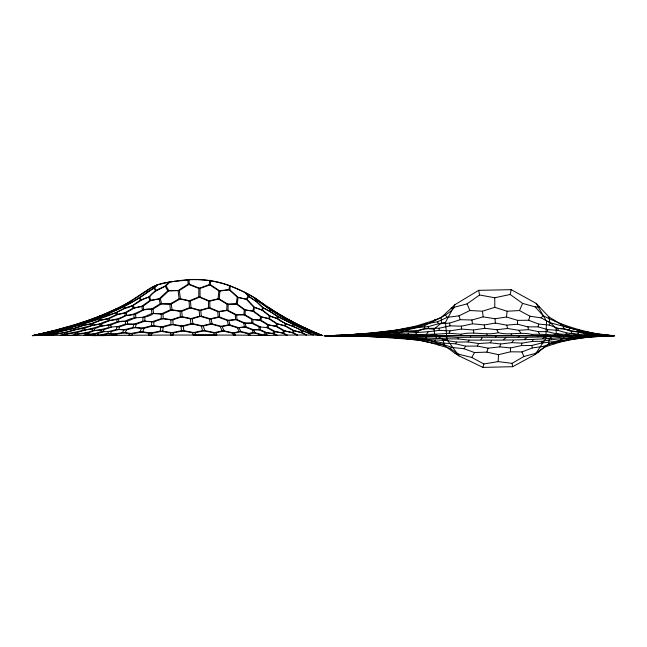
<?xml version="1.0" encoding="UTF-8"?>
<svg xmlns="http://www.w3.org/2000/svg" width="647" height="647" viewBox="0 0 647 647"><rect width="100%" height="100%" fill="white"/><g stroke="black" fill="none" stroke-linecap="round" stroke-linejoin="round"><path stroke-width="0.97" d="M258.517 300.491C238.161 286.726 213.728 278.153 188.964 279.601C175.288 282.076 159.113 280.944 147.726 290.115C126.068 305.756 101.417 316.723 75.893 324.349L52.933 330.876L32.35 335.639C58.076 331.733 83.625 324.584 107.839 315.097L107.839 313.86C125.316 305.974 142.575 297.296 157.229 284.906C180.828 278.703 206.361 276.859 229.564 285.65C239.463 289.969 249.653 293.981 258.42 300.426C268.44 308.773 279.504 315.962 291.352 321.575C301.308 326.929 311.7 331.871 322.36 335.502C303.621 327.859 285.448 318.688 268.618 307.414L268.683 307.438C285.448 318.761 303.637 327.835 322.335 335.51L318.081 335.146M107.548 333.569L113.605 334.224L122.275 332.607L129.74 333.715L140.011 331.79L149.15 333.278L160.173 331.127L170.622 332.954L181.459 330.698L192.669 332.784L202.632 330.593L213.712 332.825L222.204 330.868L232.322 333.1L239.236 331.539L247.655 333.617L248.642 335.251L261.105 335.478L260.87 334.41L254.869 332.663L249.386 333.626L241.007 331.547L234.238 333.108L224.161 330.868L215.847 332.833L204.792 330.593L195.014 332.784L183.821 330.698L173.17 332.946L162.712 331.127L151.875 333.278L142.712 331.782L132.627 333.706L125.122 332.598L116.654 334.224L115.886 335.405L101.183 335.583L101.296 334.839L107.548 333.569L108.583 331.555L116.379 329.444L116.937 326.953L125.348 324.131L133.808 324.268L142.833 321.179L142.955 317.451L151.859 313.48L161.168 313.949L170.387 309.84L180.06 311.32L189.458 307.689L199.163 310.447L208.471 307.818L217.772 311.644L226.709 310.277L235.338 314.774L243.806 314.685L251.78 319.383L259.973 320.273L267.599 324.834L275.929 326.379L283.709 330.803L292.598 332.793L296.666 335.017L306.638 335L302.351 332.76L293.892 330.544L285.586 325.918L285.594 323.637L277.765 318.696L269.969 315.962L262.577 310.172L254.489 307.309L247.025 299.456L238.12 297.385L229.814 289.791L219.923 291.021L210.412 284.712L200.02 288.457L189.28 284.162L179.3 290.503L168.883 290.697L160.359 298.704L150.937 300.459L143.011 306.193L134.155 308.093L126.149 312.744L117.528 314.604L109.392 318.51L100.811 320.305L92.472 323.678L83.811 325.376L75.092 328.369L66.326 329.938L56.92 332.671L43.414 335.356L32.35 335.639M424.618 325.587C393.845 332.995 362.037 334.281 330.455 335.623L377.88 334.03L387.197 333.019L396.975 333.003L406.251 331.313L415.746 331.531L424.61 328.441L424.618 325.587L441.303 317.483L454.914 304.705L478.643 290.341L511.203 289.662L536.153 303.386L548.882 316.893L563.294 325.805L579.105 330.609L594.779 333.512L614.65 335.809L324.236 335.817L378.374 334.75L388.184 335.122L397.476 334.378L407.278 335.3L416.28 334.143L425.799 336.303L434.687 334.402L443.049 339.651L446.98 339.594L458.982 355.866L482.937 367.399L512.667 366.695L535.215 354.451L548.486 344.204L555.102 342.198L563.561 338.575L571.463 338.171L579.486 336.489L613.275 335.817M354.588 335.89L393.489 337.629L413.902 339.198L434.372 341.292L444.174 343.201L455.48 343.783L465.694 346.161L477.381 346.056L488.064 348.183L499.727 346.873L510.507 347.94L521.442 345.603L531.794 345.49L541.774 342.95L541.782 341.325C556.032 338.704 570.525 338.041 584.864 336.011M535.215 354.451L545.85 338.357L549.287 338.518L556.226 333.617L556.242 328.579L549.764 322.044L546.545 321.211L536.153 303.386M104.369 334.839L104.369 335.583L92.715 335.591C100.641 334.879 108.696 333.359 116.654 334.224M41.958 335.356C61.756 335.138 80.479 327.123 99.848 323.945C107.806 319.303 117.455 320.702 125.154 315.437C134.883 316.302 141.636 307.551 151.463 309.129L160.205 303.831L169.813 304.074L179.098 298.825L189.061 300.952L198.758 296.949L198.831 288.425L188.123 284.211L178.095 290.608L167.759 290.835L159.146 298.809L149.813 300.556L141.766 306.266L132.999 308.158L124.855 312.792L116.323 314.644L108.033 318.542L99.541 320.33L91.033 323.702L82.476 325.392L73.58 328.377L41.958 335.356L36.685 335.421M173.17 332.946L173.153 335.057L148.47 335.146L149.15 333.278M142.833 321.179L151.867 321.826L161.297 318.567L170.889 319.861L180.432 316.731L190.291 318.801L199.624 316.148L209.329 318.971L218.168 317.095L227.291 320.459L235.524 319.505L243.806 323.16L251.594 323.128L259.083 326.864L268.101 327.714L275.201 331.523L283.596 333.084L287.3 335.097L275.84 335.243L272.589 333.609L265.31 332.639L264.526 334.402L267.34 335.478L277.191 335.251L273.932 333.617L266.734 332.655L260.304 329.744L260.393 326.905L252.896 323.168L252.961 319.448L244.97 314.765L236.632 314.838L228.003 310.35L219.204 311.692L209.903 307.859L200.724 310.463L191.002 307.689L181.734 311.304L172.021 309.808L162.947 313.916L153.582 313.439C145.13 319.974 134.147 315.17 125.51 321.219C116.517 320.289 109.117 326.42 100.156 325.886C87.232 330.463 73.54 331.887 60.3 335.324C75.02 335.34 89.909 336.408 104.005 331.644L103.48 329.816L95.141 330.496L87.83 333.003L78.619 334.062L74.761 335.356L49.908 335.324M332.946 335.833L379.595 336.691L399.668 337.904L419.353 340.29L429.972 342.546L442.661 344.309L452.269 347.455L463.996 348.733L474.518 352.558L486.9 352.122L498.489 354.677L510.434 351.806L510.507 347.94M551.228 339.57L551.252 338.389L572.935 335.987M228.003 310.35L228.181 304.316L219.244 298.906L209.757 301.114L200.052 296.973L190.461 300.944L180.456 298.777L171.285 304.017L161.613 303.758L152.991 309.072L143.812 309.759L135.482 314.305L126.675 315.388L118.474 319.27L109.812 320.532L101.619 323.929L92.853 325.279L84.433 328.328L75.327 329.719L66.293 332.566L56.653 333.949L51.93 335.324L43.414 335.356M609.215 335.34L586.603 333.464L579.065 331.757L579.105 330.609M321.009 335.292C313.835 336.189 308.004 332.251 301.227 330.641C293.698 325.433 284.227 324.632 277.167 318.623L277.248 316.553L270.017 311.304L262.585 307.56L256.277 301.534L248.213 296.108L244.881 292.371M613.049 335.736L582.502 335.518L577.714 334.143L566.974 333.011L557.738 330.302L547.677 329.63L538.134 326.856L527.968 326.864L517.471 324.204L517.608 320.362L506.52 316.998L494.995 318.769L483.196 316.852L471.889 319.998L460.235 319.683L449.552 323.128L438.431 323.759L428.201 326.646L417.541 327.584L407.537 329.752L386.866 332.315L347.568 335.696L324.236 335.817M545.85 338.357L546.545 321.211M73.515 329.735L73.58 328.377M327.495 335.825L388.734 336.068L398.819 337.03L408.071 337.006L418.14 338.923L426.866 339.384L444.206 345.385L455.067 353.343L471.76 357.443L483.827 363.954L498.174 361.616L498.489 354.677M251.594 323.128L251.78 319.383M510.434 351.806L521.935 351.928L532.36 347.94L542.857 346.485L552.198 343.266L571.406 339.351L571.463 338.171M115.991 309.784L116.031 309.007C130.888 302.869 142.72 291.271 157.229 284.906M226.709 310.277L227.024 304.203L218.079 298.809L208.463 301.057L198.758 296.949M170.622 332.954L170.509 335.057L216.899 335.025L215.847 332.833M125.348 324.131L125.51 321.219M131.972 301.639L132.045 300.475M210.412 284.712L210.663 280.337M285.594 323.637C295.234 326.8 304.147 331.539 313.641 335.049L305.966 335L301.688 332.752L293.115 330.528L284.842 325.878L284.971 323.597M277.167 318.623L269.281 315.873L261.922 310.05L253.729 307.163L246.329 299.246L237.287 297.175L228.957 289.565L218.88 290.875L209.329 284.599L209.628 280.2M265.31 332.639L258.881 329.719L259.083 326.864M384.844 335.906C409.284 336.893 433.676 338.899 458.108 338.923L458.213 337.443C492.982 336.763 527.693 338.381 562.397 335.922M244.97 314.765L245.326 309.986L237.166 304.025L228.181 304.316M97.471 333.666L98.611 334.839L95.732 335.591L83.447 335.445L86.852 334.353L94.664 333.674L101.336 331.652L111.308 331.547L118.951 329.428L126.634 329.824L135.466 327.463L144.038 328.312L153.687 325.74L153.986 321.802L163.262 318.542L172.878 319.844L182.268 316.715L192.151 318.801L201.33 316.165L211.035 318.987L219.729 317.127L228.844 320.491L236.948 319.545L245.229 323.201L252.896 323.168M219.244 298.906L219.923 291.021M506.52 316.998L507.086 311.231L494.801 307.349L482.436 311.199L469.892 310.511L458.99 315.849L447.425 317.321L437.558 321.785L426.785 323.694L417 326.606L396.562 330.148L375.583 332.728L336.61 335.728M218.079 298.809L218.88 290.875M243.806 314.685L244.307 309.873L236.155 303.888L227.024 304.203M347.568 335.696C364.738 335.712 381.956 336.06 398.956 333.431C412.357 332.655 425.734 332.34 439.022 330.374L439.256 328.215L450.053 325.845L461.376 326.193L472.536 323.791L484.207 324.956L495.367 323.079L506.747 325.15L517.471 324.204M563.561 338.575L563.885 335.688L571.536 333.86L579.243 335.073L586.692 334.475L609.434 335.72M418.132 331.895L418.31 330.399L428.524 328.385L439.256 328.215M162.712 331.127L163.19 327.058L173.105 324.422L183.271 326.234L192.919 323.743L203.239 326.015L212.176 323.904L222.042 326.525L230.025 324.98L238.913 327.77L246.022 326.929L253.6 329.752L260.304 329.744M267.599 324.834L266.896 327.689L273.972 331.507L282.464 333.076L286.152 335.089L297.58 335.017L293.503 332.801L284.712 330.827L276.908 326.42L268.691 324.875L261.04 320.338L261.477 316.868L253.745 311.199L245.326 309.986M116.379 329.444L124.014 329.833L133.023 327.479L141.547 328.328L151.374 325.756L151.867 321.826M285.586 325.918L277.393 323.775L269.605 318.761L269.969 315.962M118.951 329.428L119.274 326.929L127.532 324.107L136.032 324.244L144.904 321.147L153.986 321.802M229.814 289.791L230.34 285.909M375.729 335.696L460.987 335.526L461.157 334.256C473.555 331.118 486.026 335.744 498.416 332.712C509.504 335.623 520.592 331.563 531.648 334.418C548.567 333.626 565.421 336.974 582.502 335.518M548.486 344.204L549.287 338.518M237.166 304.025L238.12 297.385M228.957 289.565L229.564 285.65M259.973 320.273L260.539 316.779L252.848 311.086L244.307 309.873M160.173 331.127L160.852 327.075L170.937 324.43L181.095 326.234L190.905 323.735L201.233 326.007L210.324 323.888L220.215 326.509L228.334 324.956L237.247 327.746L244.485 326.905L252.071 329.727L258.881 329.719M236.155 303.888L237.287 297.175M293.503 332.801L293.892 330.544M135.466 327.463L136.032 324.244M284.842 325.878L276.544 323.718L268.78 318.68L269.281 315.873M82.476 325.392L82.695 324.163M276.908 326.42L277.393 323.775M91.235 320.977L91.413 319.998L107.839 313.86M253.745 311.199L254.489 307.309M521.442 345.603L521.919 343.161L532.271 341.406L541.782 341.325M538.134 326.856L538.684 324.082L528.664 320.249L517.608 320.362M268.101 327.714L268.691 324.875M99.703 316.609L99.824 316.035L116.031 309.007M262.577 310.172L263.094 307.681L256.738 301.696L248.755 296.334L245.391 292.63M56.653 333.949L56.92 332.671M451.105 308.077L467.077 303.888L479.573 294.983L494.745 297.757L510.184 294.482L511.203 289.662M439.022 330.374L450.005 330.876L461.57 329.056L473.402 330.002L484.878 328.304L496.872 329.752L507.58 328.474L518.789 330.31L528.453 329.638L538.199 331.636L547.257 331.636L547.677 329.63M34.267 335.51C53.814 331.401 73.062 326.112 92.06 319.99C111.219 312.372 131.09 305.149 147.273 292.169L147.726 290.115M252.848 311.086L253.729 307.163M292.598 332.793L293.115 330.528M275.929 326.379L276.544 323.718M133.023 327.479L133.808 324.268M482.937 367.399L483.827 363.954M37.639 335.413L66.722 328.846L75.424 326.056L75.642 325.231M261.922 310.05L262.585 307.56M486.9 352.122L488.064 348.183M415.552 327.139L415.843 326.153C429.373 321.616 444.788 318.761 454.429 307.406M151.875 333.278L151.301 335.138L128.737 335.259L129.74 333.715M353.27 335.114L353.399 334.685M528.664 320.249L529.958 316.213L519.468 310.56L507.086 311.231M146.812 292.266L147.492 290.171M499.727 346.873L500.689 344.002L511.939 342.627L521.919 343.161M388.265 335.744C408.58 333.981 428.929 335.13 449.196 333.245L450.005 330.876M66.326 329.938L66.722 328.846M256.738 301.696L257.271 300.257L254.134 297.458M142.712 331.782L144.038 328.312M470.442 336.828L470.749 336.019M110.524 333.561L111.308 331.547M369.599 335.906C395.244 336.731 420.785 339.311 446.373 340.508L446.891 339.19M247.655 333.617L253.252 332.647L259.277 334.402L266.038 334.402L266.734 332.655M519.468 310.56L522.622 303.403L510.184 294.482M140.011 331.79L141.547 328.328M256.277 301.534L256.948 300.111L253.834 297.296M477.381 346.056L478.618 343.533L490.256 342.797L500.689 344.002M283.596 333.084L284.712 330.827M538.684 324.082L549.157 325.02L550.249 322.821C567.985 327.309 585.438 332.906 603.659 335.575M54.728 333.949L55.367 332.679M557.738 330.302L558.66 328.466C570.767 329.946 582.405 333.488 594.415 335.518M446.373 340.508L456.636 342.077L468.088 341.931L469.035 340.104C496.5 340.176 523.827 340.282 551.252 338.389M568.964 329.808L569.635 328.514M386.13 331.377L396.247 330.059L415.843 326.153M446.98 339.594L445.484 322.368L454.914 304.705M125.122 332.598L126.634 329.824M282.464 333.076L283.709 330.803M247.025 299.456L248.755 296.334M33.741 335.51L58.804 329.687L74.987 325.239L99.824 316.035M471.76 357.443L474.518 352.558M132.627 333.706L131.737 335.259L112.715 335.405L113.605 334.224M532.271 341.406L533.274 339.691M67.749 327.228L83.633 321.899M74.494 326.064L74.987 325.239M246.329 299.246L248.213 296.108M273.932 333.617L275.201 331.523M498.174 361.616L512.052 363.347L523.868 356.521L535.635 353.351L544.2 347.302L554.034 343.953L555.102 342.198M552.028 336.383L552.312 335.922M122.275 332.607L124.014 329.833M490.256 342.797L491.631 340.621M64.943 329.946L65.638 328.846M272.589 333.609L273.972 331.507M425.686 339.028L426.252 338.171M463.996 348.733L465.694 346.161M407.642 334.507L408.459 333.286M455.48 343.783L456.636 342.077M511.939 342.627L513.378 340.492M436.102 335.583L436.83 334.556M480.939 339.529L482.241 337.734M426.737 333.836L428.112 332.04M577.714 334.143L578.782 332.784M433.943 320.872L434.994 319.561M75.424 326.056C92.4 321.47 109.472 316.359 125.049 308.215C134.447 306.904 140.35 298.704 149.619 296.989C154.326 289.039 164.613 289.039 169.813 281.938M107.839 315.097L116.136 312.695L124.216 308.263L132.538 305.578L140.205 300.232L148.713 297.094L155.466 290.608L165.171 286.095L168.94 282.149M554.536 334.928L555.692 333.715L565.357 334.418L569.659 335.575M561.936 341.64L571.244 339.635L595.984 335.987M529.958 316.213L541.07 317.847L543.157 315.687C563.917 326.371 586.481 332.914 609.692 335.656M147.273 292.169L154.552 287.891L157.739 284.729M58.651 330.471L59.459 329.687M415.164 335.656L415.94 334.911M434.372 341.292L435.415 340.306M495.23 336.941L496.225 336.044M565.357 334.418L566.974 333.011M424.61 328.441L434.04 329.153L441.408 322.918L445.484 322.368M48.177 334.07L49.512 332.962M503.503 339.699L505.8 337.807M67.223 327.236L67.733 326.816M542.809 338.421L544.386 337.144M560.423 324.972L561.402 324.228M442.661 344.309L444.174 343.201M57.712 330.48L58.804 329.687M524.361 339.303L526.844 337.613M397.848 335.882L409.688 335.89M46.794 334.07L48.436 332.962M518.15 336.909L519.541 336.036M52.213 331.304L52.933 330.876M537.333 336.715L538.579 335.995M350.076 335.664L350.48 335.445M594.083 333.86L594.779 333.512M42.087 334.281L43.98 333.415M51.695 331.304L68 326.808M413.902 339.198L415.107 338.68M62.775 335.324L67.142 333.941L76.961 332.663L85.21 329.889L94.179 328.781L102.169 325.862L110.75 324.988L118.862 321.785L127.475 321.187L135.894 317.596L135.482 314.305M535.635 353.351L538.854 352.008M41.19 334.281L43.357 333.415M429.972 342.546L450.005 348.361L452.269 347.455M405.96 337.718L407.327 337.208M198.831 288.425L209.329 284.599M103.48 329.816L111.106 327.22L110.75 324.988M72.06 335.364C78.74 332.784 86.237 333.901 92.731 330.504C101.911 330.803 109.974 325.514 119.274 326.929M38.019 334.596L52.674 330.876M83.366 322.368L91.413 319.998M554.034 343.953L562.437 341.511M37.542 334.596L39.402 334.062M341.972 335.866C369.178 335.955 396.514 338.13 423.437 340.524M364.916 333.617L386.146 331.337M32.52 335.639L39.637 334.062M541.774 342.95C558.248 341.608 574.382 337.572 590.946 336.691M399.328 336.497L401.423 336.141M361.277 335.68C380.347 334.345 399.256 331.596 418.31 330.399M393.489 337.629L395.196 337.346M587.339 331.968L587.961 331.862M342.522 335.283L365.482 333.48M571.406 339.351L588.665 337.063L610.218 335.866M386.202 336.586L388.96 336.254M358.988 336.246L359.95 336.133M372.114 336.48L374.378 336.238M590.533 337.119L604.613 335.939M598.095 336.489L599.632 336.383M401.771 338.599L403.041 338.518M329.388 335.761L337.71 335.316M335.017 335.469L344.22 335M332.146 335.761L333.803 335.68M338.349 335.85L339.998 335.769M409.316 336.141C425.613 337.16 441.933 336.181 458.213 337.443M325.627 335.793L332.995 335.567M556.242 328.579L563.82 328.336L571.455 331.555L579.065 331.757M380.962 337.152L382.223 337.111M324.786 335.817L327.972 335.744M347.593 335.987L348.167 335.979M460.987 335.526L558.264 335.688M234.238 333.108L235.484 335.106L193.17 335.009L192.669 332.784M607.59 335.55L614.601 335.793L607.493 335.219M355.664 334.264L356.942 334.305M522.622 303.403L535.198 306.896L539.396 307.131M603.514 335.882L605.641 336.003M348.191 334.887L349.558 334.992M449.196 333.245L461.157 334.256M458.108 338.923L469.035 340.104M252.961 319.448L261.04 320.338M153.687 325.74L163.19 327.058M151.374 325.756L160.852 327.075M468.088 341.931L478.618 343.533M603.15 334.564L605.115 334.92M422.127 340.888L431.557 342.748M260.539 316.779L268.78 318.68M261.477 316.868L269.605 318.761M547.257 331.636L555.692 333.715M341.608 335.364L342.061 335.478M556.226 333.617L563.885 335.688M378.099 334.41L380.153 335.073M410.133 339.246L411.33 339.635M390.036 337.451L390.95 337.75M277.248 316.553C290.835 323.015 304.147 329.962 318.324 335.146M369.429 336.472L369.882 336.626M263.094 307.681C279.625 317.24 296.221 326.889 314.353 333.27L312.493 331.83M549.157 325.02L558.66 328.466M256.948 300.111C276.301 315.089 298.283 326.153 320.912 335.3M266.038 334.402L268.853 335.478L259.471 335.478L259.277 334.402M390.464 334.653L392.025 335.3M365.102 334.45L366.412 335.025M425.961 323.29L426.785 323.694M367.286 333.795L368.054 334.175M376.166 332.558L376.691 332.833M597.367 333.763L598.669 334.459M541.07 317.847L550.249 322.821M316.092 332.898L317.661 333.779M316.043 332.89L317.564 333.779M542.857 346.485L544.2 347.302M553.314 319.917L554.843 320.888M455.067 353.343L458.982 355.866M258.42 300.426L268.683 307.438M568.681 336.675L569.878 337.475M587.816 336.489L588.665 337.063M594.245 335.195L595.111 335.793M450.005 348.361L458.966 354.524M257.271 300.257L263.466 304.608M359.069 334.79L359.546 335.13M87.83 333.003L89.634 334.345M386.866 332.315L387.747 333.019M312.323 331.822L314.11 333.27M85.234 333.011L86.852 334.353M76.961 332.663L78.619 334.062M304.316 327.6L305.133 328.328M558.757 336.383L559.558 337.111M436.919 343.209L438.812 345.005M74.591 332.671L76.022 334.07M304.236 327.592L304.972 328.32M398.819 337.03L399.668 337.904M580.116 336.788L580.788 337.483M445.686 315.501L447.425 317.321M535.198 306.896L543.157 315.687M531.648 334.418L532.691 335.575M379.142 336.189L379.595 336.691M425.152 335.939L425.548 336.383M418.14 338.923L419.353 340.29M94.664 333.674L95.643 334.847M511.114 334.135L512.198 335.51M307.94 331.094L309.371 332.93M396.562 330.148L396.975 330.69M262.14 303.111L263.216 304.511M518.789 330.31L520.778 333.003M307.6 331.086L308.934 332.922M298.825 325.659L299.763 326.994M398.301 332.461L398.956 333.431M377.88 334.03L378.374 334.75M154.552 287.891L156.259 290.454M249.386 333.626L250.421 335.251L233.502 335.097L232.322 333.1M298.599 325.643L299.44 326.97M66.293 332.566L67.142 333.941M570.605 327.269L570.977 327.875M290.915 320.847L291.352 321.575M388.184 335.122L388.734 336.068M166.093 285.909L168.883 290.697M538.199 331.636L539.404 333.715M153.986 288.044L155.466 290.608M94.179 328.781L95.141 330.496M417 326.606L417.541 327.584M238.913 327.77L241.007 331.547M435.908 337.047L436.507 338.13M165.171 286.095L167.759 290.835M386.769 332.21L387.197 333.019M237.247 327.746L239.236 331.539M496.872 329.752L498.416 332.712M571.002 339.149L571.244 339.635M84.433 328.328L85.21 329.889M222.042 326.525L224.161 330.868M551.681 342.182L552.198 343.266M290.818 320.831L291.158 321.551M407.278 335.3L408.071 337.006M560.723 339.093L561.175 340.071M220.215 326.509L222.204 330.868M446.106 335.987L446.398 336.618M276.706 312.671L277.102 313.56M213.712 332.825L214.699 335.025M437.558 321.785L438.431 323.759M369.016 335.235L369.235 335.728M253.6 329.752L254.869 332.663M91.995 328.797L92.731 330.504M467.077 303.888L469.892 310.511M521.935 351.928L523.868 356.521M407.537 329.752L407.974 330.827M252.071 329.727L253.252 332.647M64.239 332.574L64.797 333.949M486.827 334.087L487.385 335.502M149.619 296.989L150.937 300.459M396.975 333.003L397.476 334.378M425.799 336.303L426.866 339.384M203.239 326.015L204.792 330.593M82.541 328.336L83.067 329.897M276.592 312.647L276.876 313.512M458.99 315.849L460.235 319.683M148.713 297.094L149.813 300.556M292.735 324.325L293.317 326.161M284.526 318.308L284.963 319.731M201.233 326.007L202.632 330.593M140.367 297.887L141.006 300.143M101.619 323.929L102.169 325.862M301.777 330.657L302.351 332.76M133.468 305.513L134.155 308.093M116.282 308.991L116.484 309.751M228.844 320.491L230.025 324.98M195.014 332.784L195.596 335.009M292.323 324.293L292.792 326.128M506.747 325.15L507.58 328.474M160.359 298.704L161.613 303.758M92.472 323.678L92.853 325.279M227.291 320.459L228.334 324.956M284.251 318.267L284.583 319.683M211.035 318.987L212.176 323.904M100.083 316.027L100.212 316.593M531.794 345.49L532.36 347.94M124.661 306.549L125.049 308.215M143.011 306.193L143.812 309.759M117.107 312.655L117.528 314.604M301.227 330.641L301.688 332.752M245.229 323.201L246.022 326.929M159.146 298.809L160.205 303.831M109.392 318.51L109.812 320.532M563.294 325.805L563.82 328.336M415.746 331.531L416.28 334.143M484.207 324.956L484.878 328.304M443.049 339.651L444.206 345.385M209.329 318.971L210.324 323.888M478.643 290.341L479.573 294.983M126.149 312.744L126.675 315.388M108.453 313.835L108.704 315.073M428.201 326.646L428.524 328.385M139.784 297.96L140.205 300.232M512.052 363.347L512.667 366.695M449.552 323.128L450.053 325.845M399.709 335.3L399.789 335.736M243.806 323.16L244.485 326.905M100.536 318.801L100.811 320.305M132.538 305.578L132.999 308.158M527.968 326.864L528.453 329.638M579.243 335.073L579.486 336.489M75.092 328.369L75.327 329.719M548.882 316.893L549.764 322.044M101.029 329.824L101.336 331.652M471.889 319.998L472.536 323.791M141.766 306.266L142.356 309.816M396.247 330.059L396.344 330.649M99.848 323.945L100.156 325.886M192.151 318.801L192.919 323.743M547.297 334.928L547.411 335.68M118.474 319.27L118.862 321.785M132.279 300.451L132.441 301.591M416.943 336.618L417.04 337.322M473.402 330.002L473.806 332.825M179.3 290.503L180.456 298.777M152.991 309.072L153.582 313.439M482.436 311.199L483.196 316.852M406.049 329.776L406.251 331.313M171.285 304.017L172.021 309.808M434.04 329.153L434.687 334.402M190.291 318.801L190.905 323.735M183.271 326.234L183.821 330.698M178.095 290.608L179.098 298.825M124.855 312.792L125.154 315.437M200.724 310.463L201.33 316.165M270.276 309.759L270.446 311.393M181.734 311.304L182.268 316.715M219.204 311.692L219.729 317.127M169.813 304.074L170.387 309.84M116.136 312.695L116.323 314.644M151.463 309.129L151.859 313.48M586.603 333.464L586.692 334.475M108.033 318.542L108.211 320.564M124.07 306.589L124.216 308.263M589.263 333.068L589.36 334.159M494.995 318.769L495.367 323.079M92.06 319.99L92.141 320.961M181.095 326.234L181.459 330.698M199.163 310.447L199.624 316.148M190.461 300.944L191.002 307.689M91.033 323.702L91.162 325.295M217.772 311.644L218.168 317.095M188.964 279.601L189.28 284.162M180.06 311.32L180.432 316.731M461.376 326.193L461.57 329.056M162.947 313.916L163.262 318.542M236.632 314.838L236.948 319.545M116.8 319.311L116.961 321.81M189.061 300.952L189.458 307.689M133.889 314.353L134.083 317.637M108.688 325.004L108.817 327.236M187.865 279.666L188.123 284.211M172.878 319.844L173.105 324.422M83.754 324.147L83.811 325.376M235.338 314.774L235.524 319.505M571.455 331.555L571.536 333.86M161.168 313.949L161.297 318.567M269.977 309.687L270.017 311.304M277.717 316.618L277.765 318.696M144.815 317.418L144.904 321.147M209.757 301.114L209.903 307.859M127.475 321.187L127.532 324.107M441.303 317.483L441.408 322.918M579.356 329.897L579.356 330.399M170.889 319.861L170.937 324.43M99.525 318.825L99.541 320.33M494.745 297.757L494.801 307.349M200.02 288.457L200.052 296.973M83.892 321.891L83.892 322.36M208.463 301.057L208.471 307.818"/></g></svg>
